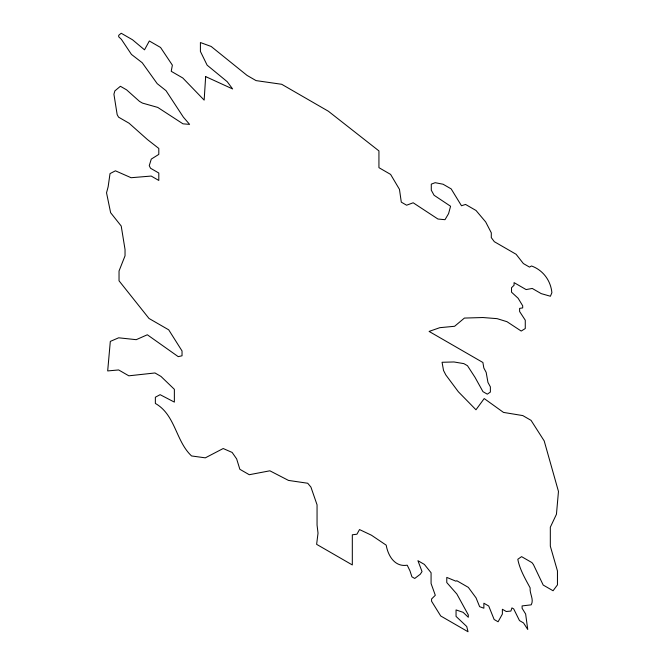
<?xml version="1.0" encoding="UTF-8"?>
<svg xmlns="http://www.w3.org/2000/svg" width="665" height="665" viewBox="0 0 665 665"><rect width="100%" height="100%" fill="white"/><g stroke="black" fill="none" stroke-linecap="round" stroke-linejoin="round"><path stroke-width="1" d="M205.66 76.6L204.155 100.116L182.784 77.98L171.229 71.305L172.368 65.17L160.564 47.473L149.334 40.989L144.513 49.825L132.526 39.775L121.213 33.25L118.703 35.312L118.703 36.799L121.379 39.318L131.462 54.43L142.235 62.751L157.214 83.657L166.017 90.664L183.374 117.148L189.608 124.38L182.975 123.823L157.755 107.414L142.46 103.092L139.5 101.379L126.624 89.875L120.398 86.275L114.87 90.889L113.923 94.214L117.165 114.638L118.578 117.165L129.052 123.208L147.514 139.625L158.802 148.436L158.802 154.396L151.279 159.093L149.259 165.643L150.523 168.237L158.802 173.016L158.802 180.448L151.196 176.059L131.105 177.721L115.427 170.814L110.024 173.598L108.137 186.807L106.533 192.817L110.623 212.692L121.213 226.025L125.037 249.508L125.037 255.817L119.035 270.996L119.035 280.813L148.993 318.452L168.719 329.84L182.035 350.962L182.035 355.783L178.237 356.648L147.322 334.769L136.225 339.674L118.661 337.803L110.315 341.403L107.68 370.929L118.653 369.948L128.819 375.816L154.978 372.965L160.972 376.423L174.363 389.316L174.363 402.109L160.115 394.678L155.361 397.229L155.361 403.447C175.494 414.819 175.71 441.194 191.57 455.957L205.319 457.844L223.191 448.526L232.151 452.441L236.649 458.917L239.857 469.29L249.267 474.719L269.874 470.803L288.51 480.421L307.712 483.247L310.921 487.088L317.055 504.818L317.055 525.059L318.028 533.155L316.623 544.336L352.317 564.942L352.317 534.801L356.922 534.211L359.516 529.564L371.452 535.217L386.199 545.159C388.036 555.691 394.736 567.262 407.221 565.2L409.981 570.869L411.918 576.838L414.727 578.459L420.28 574.236L422.026 571.551L417.919 560.686L424.37 564.41L431.078 572.748L431.078 583.529L435.309 595.283L431.577 598.982L431.577 601.26L440.72 615.981L468.035 631.75L466.747 626.513L456.049 616.397L456.049 609.921L463.114 612.332L468.31 617.27L468.31 614.909L456.863 594.028L446.772 582.557L446.772 577.403L455.941 581.202L456.805 580.72L468.335 587.378L476.065 597.877L479.615 606.663L483.871 608.217L483.871 603.221L488.725 606.023L494.145 619.497L498.093 621.775L502.374 614.078L502.374 609.256L506.24 611.492L510.903 611.069L511.925 607.893L513.712 608.924L519.481 620.578L523.496 622.906L527.744 629.464L525.641 614.028L522.1 608.276L522.1 605.915L531.202 604.842C534.236 599.348 529.415 593.621 530.155 587.91C525.267 578.774 519.714 569.448 517.811 559.273L521.576 556.63L531.975 562.632L533.43 564.577L543.197 585.059L553.064 590.753L557.453 584.884L557.453 570.952L550.321 546.156L550.321 527.229L556.447 514.261L558.467 491.443L544.194 440.912L531.052 420.355L522.781 415.583L503.488 412.408L484.203 398.559L475.974 409.773L458.343 391.752L445.816 374.935L443.522 370.455L442.067 362.275L453.971 361.968L463.838 363.622L467.487 365.725L475.001 377.313L482.965 391.66L487.287 394.162L490.371 392.076L490.371 386.864L487.96 382.433L486.157 372.342L483.829 367.994L482.898 362.492L429.091 331.428L439.798 327.679L454.619 326.274L464.411 318.07L482.881 317.529L497.096 318.651L506.996 321.702L521.219 331.054L525.275 328.535L525.275 320.214L519.614 311.511L519.614 308.385L522.69 307.903L522.69 305.8L518.143 298.269L511.526 292.184L511.526 287.712L514.062 285.252L514.062 282.625L526.106 289.574L532.258 288.452L541.21 293.622L550.404 296.241L551.892 292.691C550.711 280.555 543.089 270.165 531.51 265.967L529.515 267.106L523.372 263.556L516.106 254.271L494.328 241.694L491.294 237.613L491.294 232.8L485.683 221.952L476.015 210.481L465.55 204.438L461.477 205.751L451.186 188.91L443.065 184.222L435.151 182.692L431.286 184.147L431.286 190.19L434.087 195.269L450.579 206.25L448.576 213.64L445.001 219.691L437.927 219.026L413.173 202.775L406.606 205.211L401.294 202.143L399.466 189.359L390.604 174.405L378.934 167.663L378.934 150.913L328.369 111.23L281.702 84.289L256.058 80.606L247.031 75.394L211.154 46.459L200.406 42.535L200.406 51.438L207.123 65.162L227.239 81.72L232.609 88.944L205.66 76.6"/></g></svg>
